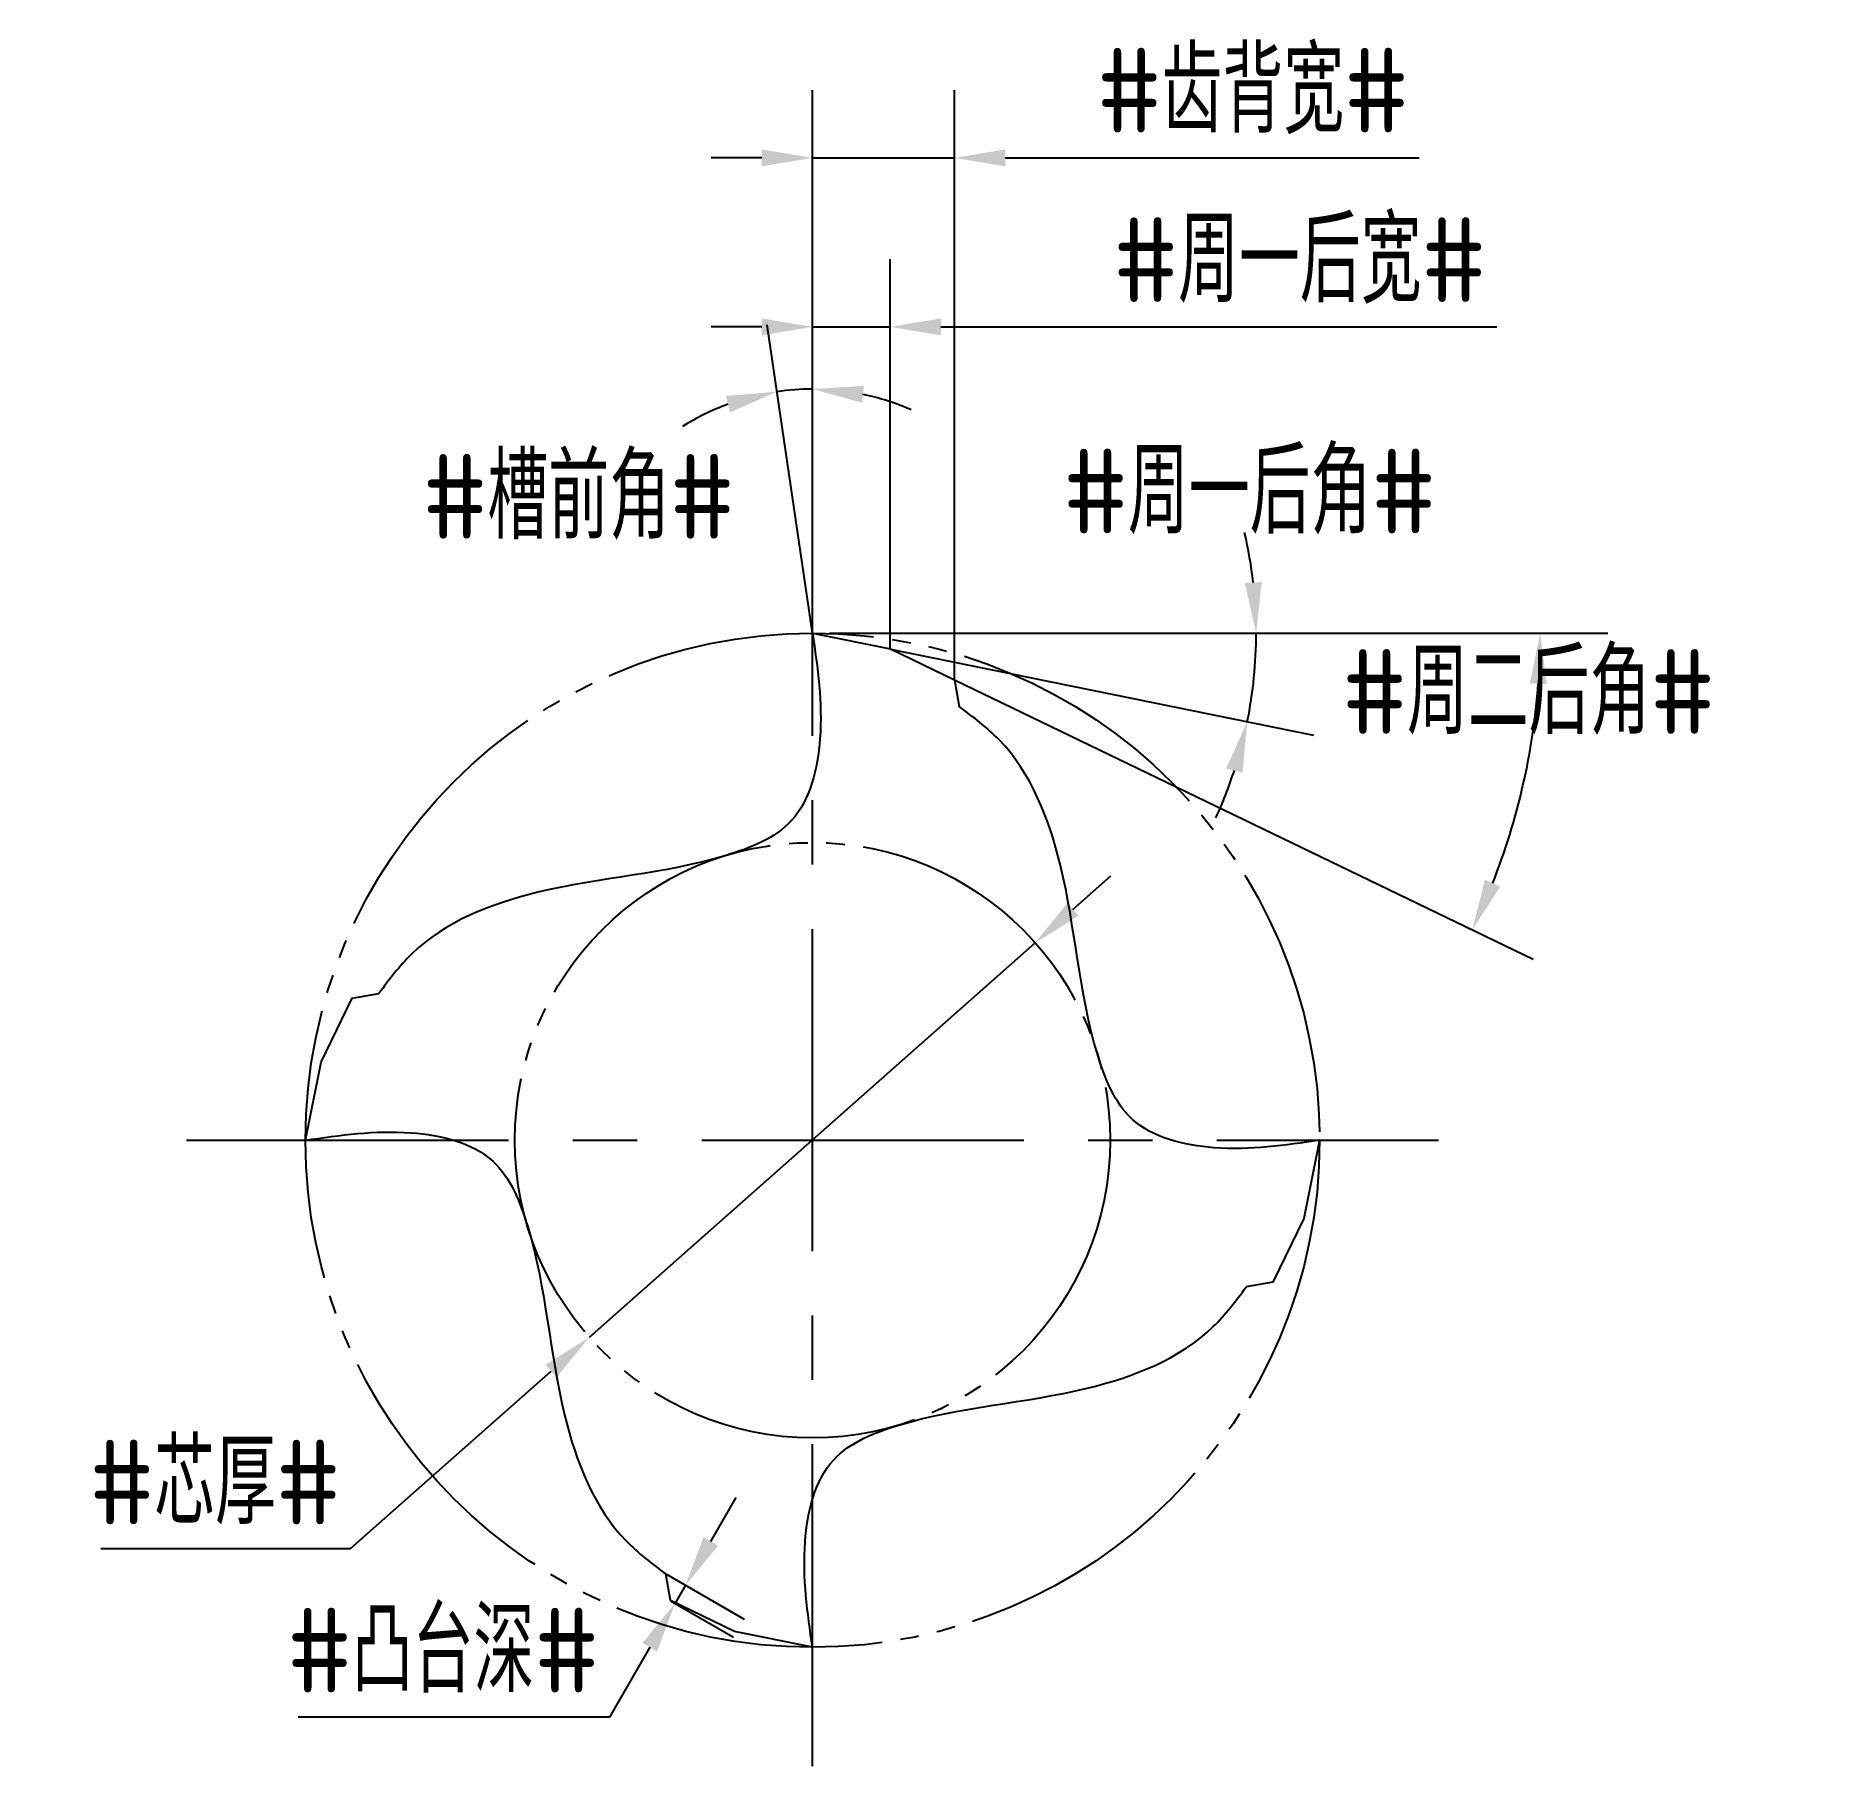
# Model space of a CAD drawing. Header units: millimetres. Extents: x 162 to 214.9, y 67.4 to 118.6.
import ezdxf

# ---------------------------------------------------------------- set-up
doc = ezdxf.new("R2010")
doc.units = ezdxf.units.MM
for name, pattern in [('ACAD_ISO04W100', [30, 24, -3, 0, -3]), ('CENTER', [50.8, 31.75, -6.35, 6.35, -6.35]), ('JIS_09_08', [10.75, 8, -0.55, 0.55, -0.55, 0.55, -0.55])]:
    doc.linetypes.add(name, pattern=pattern)
for name, color, linetype in [('中心线', 2, 'ACAD_ISO04W100'), ('标注', 7, 'Continuous'), ('虚线轮廓', 1, 'Continuous'), ('轮廓', 4, 'Continuous')]:
    doc.layers.add(name, color=color, linetype=linetype)
doc.styles.add('CFST0', font='gbenor.shx', dxfattribs={"bigfont": 'gbcbig.shx'})
doc.dimstyles.new('TYToolDesignC1-1', dxfattribs={"dimtxt": 2.5, "dimasz": 1.5, "dimexe": 2, "dimexo": 0, "dimtad": 1, "dimtoh": 1, "dimdec": 3, "dimdsep": 46, "dimtxsty": 'CFST0', "dimcen": 2.502, "dimclrd": 3, "dimclre": 3, "dimclrt": 3, "dimazin": 2, "dimtfac": 1, "dimtdec": 3, "dimtmove": 0, "dimatfit": 3, "dimfxl": 1, "dimarcsym": 0})

# ---------------------------------------------------------------- blocks, each defined once
blk = doc.blocks.new('*D3')
at = {"layer": 'Defpoints', "color": 0, "transparency": 16777216}
for p in [(191.578, 91.773), (178.392, 80.107)]:
    blk.add_point(p, dxfattribs=at)
at = {"layer": '标注', "color": 3, "lineweight": -2, "transparency": 16777216}
for p, q in [((192.702, 92.767), (193.825, 93.761)), ((191.578, 91.773), (178.392, 80.107)), ((171.334, 73.863), (177.268, 79.113)), ((163.945, 73.863), (171.334, 73.863))]:
    blk.add_line(p, q, dxfattribs=at)
at = {"layer": '标注', "color": 3, "transparency": 16777216}
for points in [[(192.536, 92.954), (192.868, 92.58), (191.578, 91.773)], [(177.102, 79.3), (177.434, 78.926), (178.392, 80.107)]]:
    blk.add_solid(points, dxfattribs=at)
at = {"layer": '标注', "color": 3, "transparency": 16777216, "insert": (167.327, 75.821), "char_height": 2.5, "attachment_point": 5, "style": 'CFST0'}
blk.add_mtext('#芯厚#', dxfattribs=at)
blk = doc.blocks.new('*D5')
at = {"layer": 'Defpoints', "color": 0, "transparency": 16777216}
for p in [(184.649, 108.152), (185, 100.94), (185, 100.94), (185, 100), (185.26, 99.17)]:
    blk.add_point(p, dxfattribs=at)
at = {"layer": '标注', "color": 3, "lineweight": -2, "transparency": 16777216}
for q in [(183.66, 110.063), (185, 110.16)]:
    blk.add_line((185, 100.94), q, dxfattribs=at)
for start, end in [(90, 98.3566), (66.1513, 78.0757), (110.2809, 122.2053)]:
    blk.add_arc((185, 100.94), 7.22, start, end, dxfattribs=at)
at = {"layer": '标注', "color": 3, "transparency": 16777216}
for points in [[(182.435, 107.955), (182.559, 107.471), (183.951, 108.084)], [(186.466, 107.756), (186.518, 108.253), (185, 108.16)]]:
    blk.add_solid(points, dxfattribs=at)
at = {"layer": '标注', "color": 3, "transparency": 16777216, "insert": (178.082, 104.967), "char_height": 2.5, "attachment_point": 5, "style": 'CFST0'}
blk.add_mtext('#槽前角#', dxfattribs=at)
blk = doc.blocks.new('*D8')
at = {"layer": 'Defpoints', "color": 0, "transparency": 16777216}
for p in [(185, 100.94), (185, 100.94), (185.5, 100.94), (187.31, 100.47), (198.005, 99.189)]:
    blk.add_point(p, dxfattribs=at)
at = {"layer": '标注', "color": 3, "lineweight": -2, "transparency": 16777216}
for p, q in [((185.5, 100.94), (200.123, 100.94)), ((187.31, 100.47), (199.819, 97.925))]:
    blk.add_line(p, q, dxfattribs=at)
for start, end in [(6.5529, 13.1057), (348.4994, 0), (335.3937, 341.9465)]:
    blk.add_arc((185, 100.94), 13.123, start, end, dxfattribs=at)
at = {"layer": '标注', "color": 3, "transparency": 16777216}
for points in [[(198.286, 102.452), (197.787, 102.423), (198.123, 100.94)], [(197.235, 96.937), (197.718, 96.809), (197.859, 98.324)]]:
    blk.add_solid(points, dxfattribs=at)
at = {"layer": '标注', "color": 3, "transparency": 16777216, "insert": (197.93, 105.124), "char_height": 2.5, "attachment_point": 5, "style": 'CFST0'}
blk.add_mtext('#周一后角#', dxfattribs=at)
blk = doc.blocks.new('*D9')
at = {"layer": 'Defpoints', "color": 0, "transparency": 16777216}
for p in [(186.34, 100.94), (186.34, 100.94), (187, 100.94), (189.2, 99.56), (205.623, 94.981)]:
    blk.add_point(p, dxfattribs=at)
at = {"layer": '标注', "color": 3, "lineweight": -2, "transparency": 16777216}
for p, q in [((187, 100.94), (208.523, 100.94)), ((189.2, 99.56), (206.318, 91.3))]:
    blk.add_line(p, q, dxfattribs=at)
blk.add_arc((186.34, 100.94), 20.183, 338.5012, 355.7407, dxfattribs=at)
at = {"layer": '标注', "color": 3, "transparency": 16777216}
for points in [[(206.217, 99.45), (206.717, 99.432), (206.523, 100.94)], [(205.347, 93.443), (204.889, 93.644), (204.517, 92.169)]]:
    blk.add_solid(points, dxfattribs=at)
at = {"layer": '标注', "color": 3, "transparency": 16777216, "insert": (206.183, 99.195), "char_height": 2.5, "attachment_point": 5, "style": 'CFST0'}
blk.add_mtext('#周二后角#', dxfattribs=at)
blk = doc.blocks.new('*D7')
at = {"layer": 'Defpoints', "color": 0, "transparency": 16777216}
for p in [(187.3, 110), (185, 100.94), (187.3, 100.47)]:
    blk.add_point(p, dxfattribs=at)
at = {"layer": '标注', "color": 3, "lineweight": -2, "transparency": 16777216}
for p, q in [((185, 100.94), (185, 112)), ((187.3, 100.47), (187.3, 112)), ((183.5, 110), (182, 110)), ((185, 110), (187.3, 110)), ((188.8, 110), (205.241, 110))]:
    blk.add_line(p, q, dxfattribs=at)
at = {"layer": '标注', "color": 3, "transparency": 16777216}
for points in [[(183.5, 110.25), (183.5, 109.75), (185, 110)], [(188.8, 110.25), (188.8, 109.75), (187.3, 110)]]:
    blk.add_solid(points, dxfattribs=at)
at = {"layer": '标注', "color": 3, "transparency": 16777216, "insert": (199.413, 111.958), "char_height": 2.5, "attachment_point": 5, "style": 'CFST0'}
blk.add_mtext('#周一后宽#', dxfattribs=at)
blk = doc.blocks.new('*D6')
at = {"layer": 'Defpoints', "color": 0, "transparency": 16777216}
for p in [(189.2, 115), (185, 100.94), (189.2, 99.56)]:
    blk.add_point(p, dxfattribs=at)
at = {"layer": '标注', "color": 3, "lineweight": -2, "transparency": 16777216}
for p, q in [((185, 100.94), (185, 117)), ((189.2, 99.56), (189.2, 117)), ((183.5, 115), (182, 115)), ((185, 115), (189.2, 115)), ((190.7, 115), (202.943, 115))]:
    blk.add_line(p, q, dxfattribs=at)
at = {"layer": '标注', "color": 3, "transparency": 16777216}
for points in [[(183.5, 115.25), (183.5, 114.75), (185, 115)], [(190.7, 115.25), (190.7, 114.75), (189.2, 115)]]:
    blk.add_solid(points, dxfattribs=at)
at = {"layer": '标注', "color": 3, "transparency": 16777216, "insert": (198.026, 116.972), "char_height": 2.5, "attachment_point": 5, "style": 'CFST0'}
blk.add_mtext('#齿背宽#', dxfattribs=at)
blk = doc.blocks.new('*D4')
at = {"layer": 'Defpoints', "color": 0, "transparency": 16777216}
for p in [(180.66, 73.11), (180.8, 72.32), (180.934, 72.242)]:
    blk.add_point(p, dxfattribs=at)
at = {"layer": '标注', "color": 3, "lineweight": -2, "transparency": 16777216}
for p, q in [((181.991, 74.073), (182.741, 75.372)), ((180.66, 73.11), (182.974, 71.774)), ((181.241, 72.774), (180.934, 72.242)), ((180.8, 72.32), (182.666, 71.242)), ((180.184, 70.943), (178.991, 68.877)), ((178.991, 68.877), (169.782, 68.877))]:
    blk.add_line(p, q, dxfattribs=at)
at = {"layer": '标注', "color": 3, "transparency": 16777216}
for points in [[(181.775, 74.198), (182.208, 73.948), (181.241, 72.774)], [(179.968, 71.068), (180.401, 70.818), (180.934, 72.242)]]:
    blk.add_solid(points, dxfattribs=at)
at = {"layer": '标注', "color": 3, "transparency": 16777216, "insert": (174.074, 70.849), "char_height": 2.5, "attachment_point": 5, "style": 'CFST0'}
blk.add_mtext('#凸台深#', dxfattribs=at)

msp = doc.modelspace()

# ---------------------------------------------------------------- linework, layer by layer
at = {"layer": '中心线', "linetype": 'CENTER', "ltscale": 0.3}
for p, q in [((185, 67.422), (185, 104.458)), ((166.482, 85.94), (203.518, 85.94))]:
    msp.add_line(p, q, dxfattribs=at)
at = {"layer": '虚线轮廓', "color": 7, "linetype": 'JIS_09_08'}
for radius in [15, 8.8047]:
    msp.add_circle((185, 85.94), radius, dxfattribs=at)
at = {"layer": '轮廓', "linetype": 'Continuous'}
for p, q in [((185, 100.94), (187.311, 100.4721)), ((187.311, 100.4721), (189.2, 99.5574)), ((170.4679, 88.251), (171.3826, 90.14)), ((170, 85.94), (170.4679, 88.251)), ((200, 85.94), (199.5321, 83.629)), ((199.5321, 83.629), (198.6174, 81.74)), ((182.689, 71.4079), (180.8, 72.3226)), ((182.689, 71.4079), (180.8, 72.3226)), ((185, 70.94), (182.689, 71.4079)), ((185, 70.94), (182.689, 71.4079))]:
    msp.add_line(p, q, dxfattribs=at)
at = {"layer": '轮廓'}
for p, q in [((189.2, 99.5574), (189.3389, 98.7696)), ((171.3826, 90.14), (172.1704, 90.2789)), ((198.6174, 81.74), (197.8296, 81.6011)), ((180.8, 72.3226), (180.6611, 73.1104))]:
    msp.add_line(p, q, dxfattribs=at)
for points in [[(185, 100.94), (185.22, 97.815), (184.3724, 95.3911), (182.4451, 94.3658), (176.8743, 93.2744), (173.1472, 91.4527), (172.1704, 90.2789)], [(200, 85.94), (196.875, 85.72), (194.4511, 86.5676), (193.4258, 88.4949), (192.3344, 94.0657), (190.5127, 97.7928), (189.3389, 98.7696)], [(170, 85.94), (173.125, 86.16), (175.5489, 85.3124), (176.5742, 83.3851), (177.6656, 77.8143), (179.4873, 74.0872), (180.6611, 73.1104)], [(185, 70.94), (184.78, 74.065), (185.6276, 76.4889), (187.5549, 77.5142), (193.1257, 78.6056), (196.8528, 80.4273), (197.8296, 81.6011)]]:
    msp.add_spline(points, degree=3, dxfattribs=at)

# ---------------------------------------------------------------- dimensions: what is measured, and where the dimension line sits
at = {"layer": '标注'}
for base, p2, text, picture, middle in [((189.2, 115), (189.2, 99.56), '#齿背宽#', '*D6', (198.0256, 115)), ((187.3, 110), (187.3, 100.47), '#周一后宽#', '*D7', (199.4133, 110))]:
    dim = msp.add_linear_dim(base=base, p1=(185, 100.94), p2=p2, text=text, dimstyle='TYToolDesignC1-1', dxfattribs=at)
    dim.commit()
    dim.dimension.update_dxf_attribs({"geometry": picture, "text_midpoint": middle, "dimtype": 160})
for base, line1, line2, text, picture, middle in [((184.6491, 108.1519), ((185, 100.94), (185, 100)), ((185, 100.94), (185.26, 99.17)), '#槽前角#', '*D5', (178.0823, 103.009)), ((198.0053, 99.1892), ((185, 100.94), (187.31, 100.47)), ((185, 100.94), (185.5, 100.94)), '#周一后角#', '*D8', (197.93, 103.18)), ((205.6229, 94.9812), ((186.34, 100.94), (189.2, 99.56)), ((186.34, 100.94), (187, 100.94)), '#周二后角#', '*D9', (206.1825, 97.2506))]:
    dim = msp.add_angular_dim_2l(base=base, line1=line1, line2=line2, text=text, dimstyle='TYToolDesignC1-1', dxfattribs=at)
    dim.commit()
    dim.dimension.update_dxf_attribs({"geometry": picture, "text_midpoint": middle, "dimtype": 162})
dim = msp.add_diameter_dim_2p(p1=(191.5784, 91.7733), p2=(178.3916, 80.1067), text='#芯厚#', dimstyle='TYToolDesignC1-1', dxfattribs=at)
dim.commit()
dim.dimension.update_dxf_attribs({"geometry": '*D3', "text_midpoint": (167.3271, 73.8631), "dimtype": 163})
dim = msp.add_linear_dim(base=(180.9344, 72.2424), p1=(180.66, 73.11), p2=(180.8, 72.32), angle=240, text='#凸台深#', dimstyle='TYToolDesignC1-1', dxfattribs=at)
dim.commit()
dim.dimension.update_dxf_attribs({"geometry": '*D4', "text_midpoint": (174.0742, 68.8772), "dimtype": 160})

doc.saveas('drawing.dxf')
